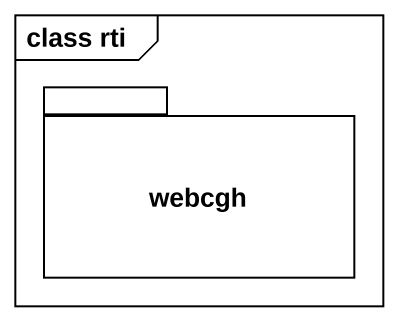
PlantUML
@startuml
mainframe class rti
package webcgh {
}
@enduml
